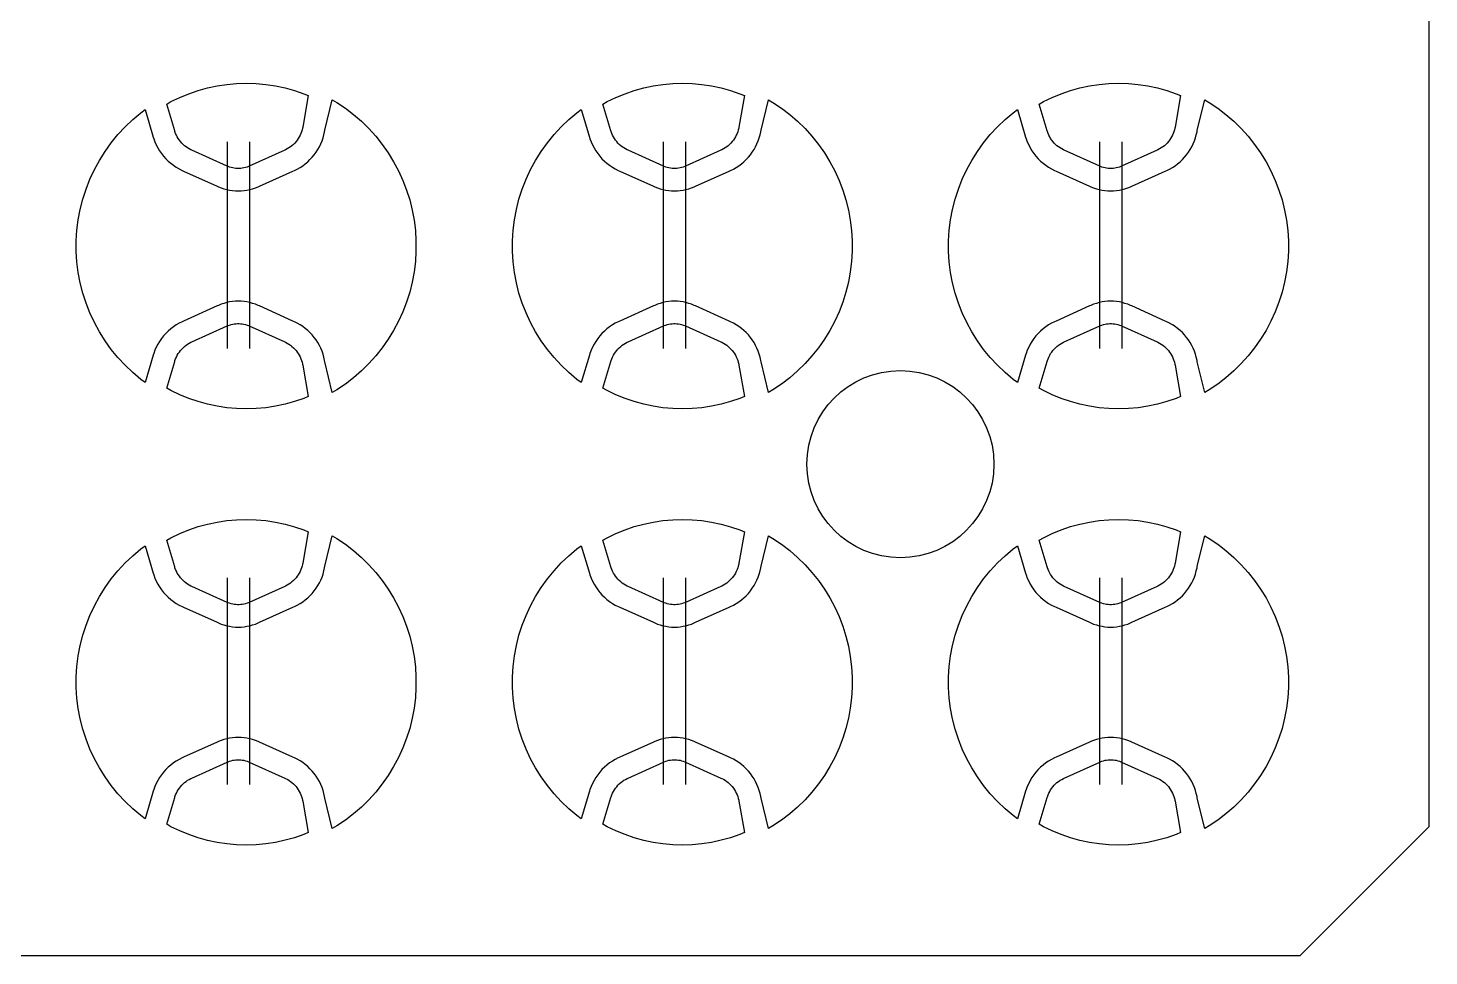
# Model space of a CAD drawing. Extents: x -62630 to 62630, y -41490 to 41490.
# Drawn here: x 0 to 62630, y -41490 to 0 of the extents above; entities that cross this region are included whole.
import ezdxf

# ---------------------------------------------------------------- set-up
doc = ezdxf.new("R2010")
doc.units = 0
doc.layers.add('L0D0_0', color=1, linetype='CONTINUOUS')

msp = doc.modelspace()

# ---------------------------------------------------------------- linework, layer by layer
at = {"layer": 'L0D0_0'}
for points in [[(-60934.996, 41490), (56862.233, 41490), (62630, 35722.233), (62630, -35722.233), (56862.233, -41490), (-60932.879, -41490)], [(8899.999, -5088.9), (8899.999, -14322.561)], [(9899.999, -5088.9), (9899.999, -14322.561)], [(28399.999, -5088.9), (28399.999, -14322.561)], [(29399.999, -5088.9), (29399.999, -14322.561)], [(47899.999, -5088.9), (47899.999, -14322.561)], [(48899.999, -5088.9), (48899.999, -14322.561)], [(8899.999, -24588.9), (8899.999, -33822.561)], [(9899.999, -24588.9), (9899.999, -33822.561)], [(28399.999, -24588.9), (28399.999, -33822.561)], [(29399.999, -24588.9), (29399.999, -33822.561)], [(47899.999, -24588.9), (47899.999, -33822.561)], [(48899.999, -24588.9), (48899.999, -33822.561)]]:
    msp.add_lwpolyline(points, dxfattribs=at)
for points in [[(9363.874, -6284.239), (9291.757, -6279.876), (9220.035, -6271.166), (9148.97, -6258.141), (9078.821, -6240.848), (9009.844, -6219.351), (8942.291, -6193.727), (8909.35, -6178.899), (7324.691, -5465.585), (7285.587, -5447.983), (7209.677, -5408.064), (7136.35, -5363.578), (7065.88, -5314.692), (6998.53, -5261.59), (6934.553, -5204.47), (6874.187, -5143.546), (6817.659, -5079.044), (6765.18, -5011.208), (6716.946, -4940.29), (6673.138, -4866.557), (6633.919, -4790.282), (6599.437, -4711.753), (6569.82, -4631.263), (6557.5, -4590.188), (6199.956, -3398.155), (6390.791, -3291.497), (6784.58, -3101.479), (7189.067, -2935.445), (7602.791, -2793.993), (8024.261, -2677.634), (8451.957, -2586.787), (8884.335, -2521.78), (9319.835, -2482.848), (9756.888, -2470.131), (10193.916, -2483.675), (10629.342, -2523.431), (11061.596, -2589.256), (11489.119, -2680.912), (11910.368, -2798.069), (12323.824, -2940.303), (12525.91, -3023.703), (12280.714, -4428.504), (12273.369, -4470.587), (12253.58, -4553.702), (12228.766, -4635.457), (12199.019, -4715.549), (12164.449, -4793.682), (12125.185, -4869.563), (12081.373, -4942.913), (12033.175, -5013.458), (11980.77, -5080.937), (11924.353, -5145.1), (11864.133, -5205.707), (11800.334, -5262.534), (11733.192, -5315.371), (11662.957, -5364.02), (11589.89, -5408.301), (11514.262, -5448.051), (11475.307, -5465.585), (9890.648, -6178.899), (9857.707, -6193.727), (9790.154, -6219.351), (9721.177, -6240.848), (9651.028, -6258.141), (9579.963, -6271.166), (9508.241, -6279.876), (9436.123, -6284.239)], [(28863.874, -6284.239), (28791.757, -6279.876), (28720.035, -6271.166), (28648.97, -6258.141), (28578.821, -6240.848), (28509.844, -6219.351), (28442.291, -6193.727), (28409.35, -6178.899), (26824.691, -5465.585), (26785.587, -5447.983), (26709.677, -5408.064), (26636.35, -5363.578), (26565.88, -5314.692), (26498.53, -5261.59), (26434.553, -5204.47), (26374.187, -5143.546), (26317.659, -5079.044), (26265.18, -5011.208), (26216.946, -4940.29), (26173.138, -4866.557), (26133.919, -4790.282), (26099.437, -4711.753), (26069.82, -4631.263), (26057.5, -4590.188), (25699.956, -3398.155), (25890.791, -3291.497), (26284.58, -3101.479), (26689.067, -2935.445), (27102.791, -2793.993), (27524.261, -2677.634), (27951.957, -2586.787), (28384.335, -2521.78), (28819.835, -2482.848), (29256.888, -2470.131), (29693.916, -2483.675), (30129.342, -2523.431), (30561.596, -2589.256), (30989.119, -2680.912), (31410.368, -2798.069), (31823.824, -2940.303), (32025.91, -3023.703), (31780.714, -4428.504), (31773.369, -4470.587), (31753.58, -4553.702), (31728.766, -4635.457), (31699.019, -4715.549), (31664.449, -4793.682), (31625.185, -4869.563), (31581.373, -4942.913), (31533.175, -5013.458), (31480.77, -5080.937), (31424.353, -5145.1), (31364.133, -5205.707), (31300.334, -5262.534), (31233.192, -5315.371), (31162.957, -5364.02), (31089.89, -5408.301), (31014.262, -5448.051), (30975.307, -5465.585), (29390.648, -6178.899), (29357.707, -6193.727), (29290.154, -6219.351), (29221.177, -6240.848), (29151.028, -6258.141), (29079.963, -6271.166), (29008.241, -6279.876), (28936.123, -6284.239)], [(48363.874, -6284.239), (48291.757, -6279.876), (48220.035, -6271.166), (48148.97, -6258.141), (48078.821, -6240.848), (48009.844, -6219.351), (47942.291, -6193.727), (47909.35, -6178.899), (46324.691, -5465.585), (46285.587, -5447.983), (46209.677, -5408.064), (46136.35, -5363.578), (46065.88, -5314.692), (45998.53, -5261.59), (45934.553, -5204.47), (45874.187, -5143.546), (45817.659, -5079.044), (45765.18, -5011.208), (45716.946, -4940.29), (45673.138, -4866.557), (45633.919, -4790.282), (45599.437, -4711.753), (45569.82, -4631.263), (45557.5, -4590.188), (45199.956, -3398.155), (45390.791, -3291.497), (45784.58, -3101.479), (46189.067, -2935.445), (46602.791, -2793.993), (47024.261, -2677.634), (47451.957, -2586.787), (47884.335, -2521.78), (48319.835, -2482.848), (48756.888, -2470.131), (49193.916, -2483.675), (49629.342, -2523.431), (50061.596, -2589.256), (50489.119, -2680.912), (50910.368, -2798.069), (51323.824, -2940.303), (51525.91, -3023.703), (51280.714, -4428.504), (51273.369, -4470.587), (51253.58, -4553.702), (51228.766, -4635.457), (51199.019, -4715.549), (51164.449, -4793.682), (51125.185, -4869.563), (51081.373, -4942.913), (51033.175, -5013.458), (50980.77, -5080.937), (50924.353, -5145.1), (50864.133, -5205.707), (50800.334, -5262.534), (50733.192, -5315.371), (50662.957, -5364.02), (50589.89, -5408.301), (50514.262, -5448.051), (50475.307, -5465.585), (48890.648, -6178.899), (48857.707, -6193.727), (48790.154, -6219.351), (48721.177, -6240.848), (48651.028, -6258.141), (48579.963, -6271.166), (48508.241, -6279.876), (48436.123, -6284.239)], [(13602.26, -16293.974), (13271.329, -14932.455), (13260.056, -14862.117), (13229.212, -14723.023), (13190.179, -14586.003), (13143.092, -14451.537), (13088.118, -14320.098), (13025.45, -14192.148), (12955.309, -14068.138), (12877.94, -13948.504), (12793.617, -13833.666), (12702.635, -13724.027), (12605.314, -13619.974), (12501.997, -13521.872), (12393.048, -13430.067), (12278.848, -13344.881), (12159.8, -13266.613), (12036.322, -13195.539), (11908.848, -13131.909), (11843.338, -13103.927), (10341.332, -12427.819), (10282.722, -12400.001), (10162.422, -12351.383), (10039.46, -12309.955), (9914.267, -12275.86), (9787.279, -12249.218), (9658.939, -12230.121), (9529.695, -12218.636), (9399.999, -12214.803), (9270.303, -12218.636), (9141.059, -12230.121), (9012.719, -12249.218), (8885.731, -12275.86), (8760.538, -12309.955), (8637.576, -12351.383), (8517.276, -12400.001), (8458.666, -12427.819), (6956.66, -13103.927), (6887.563, -13133.44), (6753.33, -13200.99), (6623.582, -13276.798), (6498.826, -13360.569), (6379.551, -13451.974), (6266.223, -13550.657), (6159.285, -13656.231), (6059.156, -13768.283), (5966.227, -13886.375), (5880.862, -14010.045), (5803.394, -14138.809), (5734.127, -14272.164), (5673.332, -14409.589), (5621.246, -14550.544), (5599.659, -14622.513), (5230.747, -15852.446), (5040.826, -15711.798), (4679.211, -15407.425), (4337.224, -15081.154), (4016.187, -14734.249), (3717.343, -14368.052), (3441.849, -13983.98), (3190.772, -13583.52), (2965.082, -13168.223), (2765.654, -12739.694), (2593.26, -12299.594), (2448.567, -11849.626), (2332.134, -11391.53), (2244.413, -10927.081), (2185.743, -10458.076), (2156.351, -9986.33), (2156.351, -9513.67), (2185.743, -9041.924), (2244.413, -8572.919), (2332.134, -8108.47), (2448.567, -7650.374), (2593.26, -7200.406), (2765.654, -6760.306), (2965.082, -6331.777), (3190.772, -5916.48), (3441.849, -5516.02), (3717.343, -5131.948), (4016.187, -4765.751), (4337.224, -4418.846), (4679.211, -4092.575), (5040.826, -3788.202), (5230.747, -3647.554), (5599.659, -4877.487), (5621.246, -4949.456), (5673.332, -5090.411), (5734.127, -5227.836), (5803.394, -5361.191), (5880.862, -5489.955), (5966.227, -5613.625), (6059.156, -5731.717), (6159.285, -5843.769), (6266.223, -5949.343), (6379.551, -6048.026), (6498.826, -6139.431), (6623.582, -6223.202), (6753.33, -6299.01), (6887.563, -6366.56), (6956.66, -6396.073), (8458.666, -7072.181), (8517.276, -7099.999), (8637.576, -7148.617), (8760.538, -7190.045), (8885.731, -7224.14), (9012.719, -7250.782), (9141.059, -7269.879), (9270.303, -7281.364), (9399.999, -7285.197), (9529.695, -7281.364), (9658.939, -7269.879), (9787.279, -7250.782), (9914.267, -7224.14), (10039.46, -7190.045), (10162.422, -7148.617), (10282.722, -7099.999), (10341.332, -7072.181), (11843.338, -6396.073), (11908.848, -6368.091), (12036.322, -6304.461), (12159.8, -6233.387), (12278.848, -6155.119), (12393.048, -6069.933), (12501.997, -5978.128), (12605.314, -5880.026), (12702.635, -5775.973), (12793.617, -5666.334), (12877.94, -5551.496), (12955.309, -5431.862), (13025.45, -5307.852), (13088.118, -5179.902), (13143.092, -5048.463), (13190.179, -4913.997), (13229.212, -4776.977), (13260.056, -4637.883), (13271.329, -4567.545), (13602.26, -3206.026), (13802.249, -3323.754), (14187.104, -3583.197), (14555.398, -3865.656), (14905.756, -4170.078), (15236.871, -4495.326), (15547.507, -4840.187), (15836.505, -5203.373), (16102.785, -5583.529), (16345.354, -5979.235), (16563.307, -6389.016), (16755.829, -6811.341), (16922.204, -7244.635), (17061.808, -7687.279), (17174.123, -8137.623), (17258.727, -8593.984), (17315.306, -9054.66), (17343.649, -9517.931), (17343.649, -9982.069), (17315.306, -10445.34), (17258.727, -10906.016), (17174.123, -11362.377), (17061.808, -11812.721), (16922.204, -12255.365), (16755.829, -12688.659), (16563.307, -13110.984), (16345.354, -13520.765), (16102.785, -13916.471), (15836.505, -14296.627), (15547.507, -14659.813), (15236.871, -15004.674), (14905.756, -15329.922), (14555.398, -15634.344), (14187.104, -15916.803), (13802.249, -16176.246)], [(33102.26, -16293.974), (32771.329, -14932.455), (32760.056, -14862.117), (32729.212, -14723.023), (32690.179, -14586.003), (32643.092, -14451.537), (32588.118, -14320.098), (32525.45, -14192.148), (32455.309, -14068.138), (32377.94, -13948.504), (32293.617, -13833.666), (32202.635, -13724.027), (32105.314, -13619.974), (32001.997, -13521.872), (31893.048, -13430.067), (31778.848, -13344.881), (31659.8, -13266.613), (31536.322, -13195.539), (31408.848, -13131.909), (31343.338, -13103.927), (29841.332, -12427.819), (29782.722, -12400.001), (29662.422, -12351.383), (29539.46, -12309.955), (29414.267, -12275.86), (29287.279, -12249.218), (29158.939, -12230.121), (29029.695, -12218.636), (28899.999, -12214.803), (28770.303, -12218.636), (28641.059, -12230.121), (28512.719, -12249.218), (28385.731, -12275.86), (28260.538, -12309.955), (28137.576, -12351.383), (28017.276, -12400.001), (27958.666, -12427.819), (26456.66, -13103.927), (26387.563, -13133.44), (26253.33, -13200.99), (26123.582, -13276.798), (25998.826, -13360.569), (25879.551, -13451.974), (25766.223, -13550.657), (25659.285, -13656.231), (25559.156, -13768.283), (25466.227, -13886.375), (25380.862, -14010.045), (25303.394, -14138.809), (25234.127, -14272.164), (25173.332, -14409.589), (25121.246, -14550.544), (25099.659, -14622.513), (24730.747, -15852.446), (24540.826, -15711.798), (24179.211, -15407.425), (23837.224, -15081.154), (23516.187, -14734.249), (23217.343, -14368.052), (22941.849, -13983.98), (22690.772, -13583.52), (22465.082, -13168.223), (22265.654, -12739.694), (22093.26, -12299.594), (21948.567, -11849.626), (21832.134, -11391.53), (21744.413, -10927.081), (21685.743, -10458.076), (21656.351, -9986.33), (21656.351, -9513.67), (21685.743, -9041.924), (21744.413, -8572.919), (21832.134, -8108.47), (21948.567, -7650.374), (22093.26, -7200.406), (22265.654, -6760.306), (22465.082, -6331.777), (22690.772, -5916.48), (22941.849, -5516.02), (23217.343, -5131.948), (23516.187, -4765.751), (23837.224, -4418.846), (24179.211, -4092.575), (24540.826, -3788.202), (24730.747, -3647.554), (25099.659, -4877.487), (25121.246, -4949.456), (25173.332, -5090.411), (25234.127, -5227.836), (25303.394, -5361.191), (25380.862, -5489.955), (25466.227, -5613.625), (25559.156, -5731.717), (25659.285, -5843.769), (25766.223, -5949.343), (25879.551, -6048.026), (25998.826, -6139.431), (26123.582, -6223.202), (26253.33, -6299.01), (26387.563, -6366.56), (26456.66, -6396.073), (27958.666, -7072.181), (28017.276, -7099.999), (28137.576, -7148.617), (28260.538, -7190.045), (28385.731, -7224.14), (28512.719, -7250.782), (28641.059, -7269.879), (28770.303, -7281.364), (28899.999, -7285.197), (29029.695, -7281.364), (29158.939, -7269.879), (29287.279, -7250.782), (29414.267, -7224.14), (29539.46, -7190.045), (29662.422, -7148.617), (29782.722, -7099.999), (29841.332, -7072.181), (31343.338, -6396.073), (31408.848, -6368.091), (31536.322, -6304.461), (31659.8, -6233.387), (31778.848, -6155.119), (31893.048, -6069.933), (32001.997, -5978.128), (32105.314, -5880.026), (32202.635, -5775.973), (32293.617, -5666.334), (32377.94, -5551.496), (32455.309, -5431.862), (32525.45, -5307.852), (32588.118, -5179.902), (32643.092, -5048.463), (32690.179, -4913.997), (32729.212, -4776.977), (32760.056, -4637.883), (32771.329, -4567.545), (33102.26, -3206.026), (33302.249, -3323.754), (33687.104, -3583.197), (34055.398, -3865.656), (34405.756, -4170.078), (34736.871, -4495.326), (35047.507, -4840.187), (35336.505, -5203.373), (35602.785, -5583.529), (35845.354, -5979.235), (36063.307, -6389.016), (36255.829, -6811.341), (36422.204, -7244.635), (36561.808, -7687.279), (36674.123, -8137.623), (36758.727, -8593.984), (36815.306, -9054.66), (36843.649, -9517.931), (36843.649, -9982.069), (36815.306, -10445.34), (36758.727, -10906.016), (36674.123, -11362.377), (36561.808, -11812.721), (36422.204, -12255.365), (36255.829, -12688.659), (36063.307, -13110.984), (35845.354, -13520.765), (35602.785, -13916.471), (35336.505, -14296.627), (35047.507, -14659.813), (34736.871, -15004.674), (34405.756, -15329.922), (34055.398, -15634.344), (33687.104, -15916.803), (33302.249, -16176.246)], [(52602.26, -16293.974), (52271.329, -14932.455), (52260.056, -14862.117), (52229.212, -14723.023), (52190.179, -14586.003), (52143.092, -14451.537), (52088.118, -14320.098), (52025.45, -14192.148), (51955.309, -14068.138), (51877.94, -13948.504), (51793.617, -13833.666), (51702.635, -13724.027), (51605.314, -13619.974), (51501.997, -13521.872), (51393.048, -13430.067), (51278.848, -13344.881), (51159.8, -13266.613), (51036.322, -13195.539), (50908.848, -13131.909), (50843.338, -13103.927), (49341.332, -12427.819), (49282.722, -12400.001), (49162.422, -12351.383), (49039.46, -12309.955), (48914.267, -12275.86), (48787.279, -12249.218), (48658.939, -12230.121), (48529.695, -12218.636), (48399.999, -12214.803), (48270.303, -12218.636), (48141.059, -12230.121), (48012.719, -12249.218), (47885.731, -12275.86), (47760.538, -12309.955), (47637.576, -12351.383), (47517.276, -12400.001), (47458.666, -12427.819), (45956.66, -13103.927), (45887.563, -13133.44), (45753.33, -13200.99), (45623.582, -13276.798), (45498.826, -13360.569), (45379.551, -13451.974), (45266.223, -13550.657), (45159.285, -13656.231), (45059.156, -13768.283), (44966.227, -13886.375), (44880.862, -14010.045), (44803.394, -14138.809), (44734.127, -14272.164), (44673.332, -14409.589), (44621.246, -14550.544), (44599.659, -14622.513), (44230.747, -15852.446), (44040.826, -15711.798), (43679.211, -15407.425), (43337.224, -15081.154), (43016.187, -14734.249), (42717.343, -14368.052), (42441.849, -13983.98), (42190.772, -13583.52), (41965.082, -13168.223), (41765.654, -12739.694), (41593.26, -12299.594), (41448.567, -11849.626), (41332.134, -11391.53), (41244.413, -10927.081), (41185.743, -10458.076), (41156.351, -9986.33), (41156.351, -9513.67), (41185.743, -9041.924), (41244.413, -8572.919), (41332.134, -8108.47), (41448.567, -7650.374), (41593.26, -7200.406), (41765.654, -6760.306), (41965.082, -6331.777), (42190.772, -5916.48), (42441.849, -5516.02), (42717.343, -5131.948), (43016.187, -4765.751), (43337.224, -4418.846), (43679.211, -4092.575), (44040.826, -3788.202), (44230.747, -3647.554), (44599.659, -4877.487), (44621.246, -4949.456), (44673.332, -5090.411), (44734.127, -5227.836), (44803.394, -5361.191), (44880.862, -5489.955), (44966.227, -5613.625), (45059.156, -5731.717), (45159.285, -5843.769), (45266.223, -5949.343), (45379.551, -6048.026), (45498.826, -6139.431), (45623.582, -6223.202), (45753.33, -6299.01), (45887.563, -6366.56), (45956.66, -6396.073), (47458.666, -7072.181), (47517.276, -7099.999), (47637.576, -7148.617), (47760.538, -7190.045), (47885.731, -7224.14), (48012.719, -7250.782), (48141.059, -7269.879), (48270.303, -7281.364), (48399.999, -7285.197), (48529.695, -7281.364), (48658.939, -7269.879), (48787.279, -7250.782), (48914.267, -7224.14), (49039.46, -7190.045), (49162.422, -7148.617), (49282.722, -7099.999), (49341.332, -7072.181), (50843.338, -6396.073), (50908.848, -6368.091), (51036.322, -6304.461), (51159.8, -6233.387), (51278.848, -6155.119), (51393.048, -6069.933), (51501.997, -5978.128), (51605.314, -5880.026), (51702.635, -5775.973), (51793.617, -5666.334), (51877.94, -5551.496), (51955.309, -5431.862), (52025.45, -5307.852), (52088.118, -5179.902), (52143.092, -5048.463), (52190.179, -4913.997), (52229.212, -4776.977), (52260.056, -4637.883), (52271.329, -4567.545), (52602.26, -3206.026), (52802.249, -3323.754), (53187.104, -3583.197), (53555.398, -3865.656), (53905.756, -4170.078), (54236.871, -4495.326), (54547.507, -4840.187), (54836.505, -5203.373), (55102.785, -5583.529), (55345.354, -5979.235), (55563.307, -6389.016), (55755.829, -6811.341), (55922.204, -7244.635), (56061.808, -7687.279), (56174.123, -8137.623), (56258.727, -8593.984), (56315.306, -9054.66), (56343.649, -9517.931), (56343.649, -9982.069), (56315.306, -10445.34), (56258.727, -10906.016), (56174.123, -11362.377), (56061.808, -11812.721), (55922.204, -12255.365), (55755.829, -12688.659), (55563.307, -13110.984), (55345.354, -13520.765), (55102.785, -13916.471), (54836.505, -14296.627), (54547.507, -14659.813), (54236.871, -15004.674), (53905.756, -15329.922), (53555.398, -15634.344), (53187.104, -15916.803), (52802.249, -16176.246)], [(9756.888, -17029.869), (9319.835, -17017.152), (8884.335, -16978.22), (8451.957, -16913.213), (8024.261, -16822.366), (7602.791, -16706.007), (7189.067, -16564.555), (6784.58, -16398.521), (6390.791, -16208.503), (6199.956, -16101.845), (6557.5, -14909.812), (6569.82, -14868.737), (6599.437, -14788.247), (6633.919, -14709.718), (6673.138, -14633.443), (6716.946, -14559.71), (6765.18, -14488.792), (6817.659, -14420.956), (6874.187, -14356.454), (6934.553, -14295.53), (6998.53, -14238.41), (7065.88, -14185.308), (7136.35, -14136.422), (7209.677, -14091.936), (7285.587, -14052.017), (7324.691, -14034.415), (8909.35, -13321.101), (8942.291, -13306.273), (9009.844, -13280.649), (9078.821, -13259.152), (9148.97, -13241.859), (9220.035, -13228.834), (9291.757, -13220.124), (9363.874, -13215.761), (9436.123, -13215.761), (9508.241, -13220.124), (9579.963, -13228.834), (9651.028, -13241.859), (9721.177, -13259.152), (9790.154, -13280.649), (9857.707, -13306.273), (9890.648, -13321.101), (11475.307, -14034.415), (11514.262, -14051.949), (11589.89, -14091.699), (11662.957, -14135.98), (11733.192, -14184.629), (11800.334, -14237.466), (11864.133, -14294.293), (11924.353, -14354.9), (11980.77, -14419.063), (12033.175, -14486.542), (12081.373, -14557.087), (12125.185, -14630.437), (12164.449, -14706.318), (12199.019, -14784.451), (12228.766, -14864.543), (12253.58, -14946.298), (12273.369, -15029.413), (12280.714, -15071.496), (12525.91, -16476.297), (12323.824, -16559.697), (11910.368, -16701.931), (11489.119, -16819.088), (11061.596, -16910.744), (10629.342, -16976.569), (10193.916, -17016.325)], [(29256.888, -17029.869), (28819.835, -17017.152), (28384.335, -16978.22), (27951.957, -16913.213), (27524.261, -16822.366), (27102.791, -16706.007), (26689.067, -16564.555), (26284.58, -16398.521), (25890.791, -16208.503), (25699.956, -16101.845), (26057.5, -14909.812), (26069.82, -14868.737), (26099.437, -14788.247), (26133.919, -14709.718), (26173.138, -14633.443), (26216.946, -14559.71), (26265.18, -14488.792), (26317.659, -14420.956), (26374.187, -14356.454), (26434.553, -14295.53), (26498.53, -14238.41), (26565.88, -14185.308), (26636.35, -14136.422), (26709.677, -14091.936), (26785.587, -14052.017), (26824.691, -14034.415), (28409.35, -13321.101), (28442.291, -13306.273), (28509.844, -13280.649), (28578.821, -13259.152), (28648.97, -13241.859), (28720.035, -13228.834), (28791.757, -13220.124), (28863.874, -13215.761), (28936.123, -13215.761), (29008.241, -13220.124), (29079.963, -13228.834), (29151.028, -13241.859), (29221.177, -13259.152), (29290.154, -13280.649), (29357.707, -13306.273), (29390.648, -13321.101), (30975.307, -14034.415), (31014.262, -14051.949), (31089.89, -14091.699), (31162.957, -14135.98), (31233.192, -14184.629), (31300.334, -14237.466), (31364.133, -14294.293), (31424.353, -14354.9), (31480.77, -14419.063), (31533.175, -14486.542), (31581.373, -14557.087), (31625.185, -14630.437), (31664.449, -14706.318), (31699.019, -14784.451), (31728.766, -14864.543), (31753.58, -14946.298), (31773.369, -15029.413), (31780.714, -15071.496), (32025.91, -16476.297), (31823.824, -16559.697), (31410.368, -16701.931), (30989.119, -16819.088), (30561.596, -16910.744), (30129.342, -16976.569), (29693.916, -17016.325)], [(48756.888, -17029.869), (48319.835, -17017.152), (47884.335, -16978.22), (47451.957, -16913.213), (47024.261, -16822.366), (46602.791, -16706.007), (46189.067, -16564.555), (45784.58, -16398.521), (45390.791, -16208.503), (45199.956, -16101.845), (45557.5, -14909.812), (45569.82, -14868.737), (45599.437, -14788.247), (45633.919, -14709.718), (45673.138, -14633.443), (45716.946, -14559.71), (45765.18, -14488.792), (45817.659, -14420.956), (45874.187, -14356.454), (45934.553, -14295.53), (45998.53, -14238.41), (46065.88, -14185.308), (46136.35, -14136.422), (46209.677, -14091.936), (46285.587, -14052.017), (46324.691, -14034.415), (47909.35, -13321.101), (47942.291, -13306.273), (48009.844, -13280.649), (48078.821, -13259.152), (48148.97, -13241.859), (48220.035, -13228.834), (48291.757, -13220.124), (48363.874, -13215.761), (48436.123, -13215.761), (48508.241, -13220.124), (48579.963, -13228.834), (48651.028, -13241.859), (48721.177, -13259.152), (48790.154, -13280.649), (48857.707, -13306.273), (48890.648, -13321.101), (50475.307, -14034.415), (50514.262, -14051.949), (50589.89, -14091.699), (50662.957, -14135.98), (50733.192, -14184.629), (50800.334, -14237.466), (50864.133, -14294.293), (50924.353, -14354.9), (50980.77, -14419.063), (51033.175, -14486.542), (51081.373, -14557.087), (51125.185, -14630.437), (51164.449, -14706.318), (51199.019, -14784.451), (51228.766, -14864.543), (51253.58, -14946.298), (51273.369, -15029.413), (51280.714, -15071.496), (51525.91, -16476.297), (51323.824, -16559.697), (50910.368, -16701.931), (50489.119, -16819.088), (50061.596, -16910.744), (49629.342, -16976.569), (49193.916, -17016.325)], [(9363.874, -25784.239), (9291.757, -25779.876), (9220.035, -25771.166), (9148.97, -25758.141), (9078.821, -25740.848), (9009.844, -25719.351), (8942.291, -25693.727), (8909.35, -25678.899), (7324.691, -24965.585), (7285.587, -24947.983), (7209.677, -24908.064), (7136.35, -24863.578), (7065.88, -24814.692), (6998.53, -24761.59), (6934.553, -24704.47), (6874.187, -24643.546), (6817.659, -24579.044), (6765.18, -24511.208), (6716.946, -24440.29), (6673.138, -24366.557), (6633.919, -24290.282), (6599.437, -24211.753), (6569.82, -24131.263), (6557.5, -24090.188), (6199.956, -22898.155), (6390.791, -22791.497), (6784.58, -22601.479), (7189.067, -22435.445), (7602.791, -22293.993), (8024.261, -22177.634), (8451.957, -22086.787), (8884.335, -22021.78), (9319.835, -21982.848), (9756.888, -21970.131), (10193.916, -21983.675), (10629.342, -22023.431), (11061.596, -22089.256), (11489.119, -22180.912), (11910.368, -22298.069), (12323.824, -22440.303), (12525.91, -22523.703), (12280.714, -23928.504), (12273.369, -23970.587), (12253.58, -24053.702), (12228.766, -24135.457), (12199.019, -24215.549), (12164.449, -24293.682), (12125.185, -24369.563), (12081.373, -24442.913), (12033.175, -24513.458), (11980.77, -24580.937), (11924.353, -24645.1), (11864.133, -24705.707), (11800.334, -24762.534), (11733.192, -24815.371), (11662.957, -24864.02), (11589.89, -24908.301), (11514.262, -24948.051), (11475.307, -24965.585), (9890.648, -25678.899), (9857.707, -25693.727), (9790.154, -25719.351), (9721.177, -25740.848), (9651.028, -25758.141), (9579.963, -25771.166), (9508.241, -25779.876), (9436.123, -25784.239)], [(28863.874, -25784.239), (28791.757, -25779.876), (28720.035, -25771.166), (28648.97, -25758.141), (28578.821, -25740.848), (28509.844, -25719.351), (28442.291, -25693.727), (28409.35, -25678.899), (26824.691, -24965.585), (26785.587, -24947.983), (26709.677, -24908.064), (26636.35, -24863.578), (26565.88, -24814.692), (26498.53, -24761.59), (26434.553, -24704.47), (26374.187, -24643.546), (26317.659, -24579.044), (26265.18, -24511.208), (26216.946, -24440.29), (26173.138, -24366.557), (26133.919, -24290.282), (26099.437, -24211.753), (26069.82, -24131.263), (26057.5, -24090.188), (25699.956, -22898.155), (25890.791, -22791.497), (26284.58, -22601.479), (26689.067, -22435.445), (27102.791, -22293.993), (27524.261, -22177.634), (27951.957, -22086.787), (28384.335, -22021.78), (28819.835, -21982.848), (29256.888, -21970.131), (29693.916, -21983.675), (30129.342, -22023.431), (30561.596, -22089.256), (30989.119, -22180.912), (31410.368, -22298.069), (31823.824, -22440.303), (32025.91, -22523.703), (31780.714, -23928.504), (31773.369, -23970.587), (31753.58, -24053.702), (31728.766, -24135.457), (31699.019, -24215.549), (31664.449, -24293.682), (31625.185, -24369.563), (31581.373, -24442.913), (31533.175, -24513.458), (31480.77, -24580.937), (31424.353, -24645.1), (31364.133, -24705.707), (31300.334, -24762.534), (31233.192, -24815.371), (31162.957, -24864.02), (31089.89, -24908.301), (31014.262, -24948.051), (30975.307, -24965.585), (29390.648, -25678.899), (29357.707, -25693.727), (29290.154, -25719.351), (29221.177, -25740.848), (29151.028, -25758.141), (29079.963, -25771.166), (29008.241, -25779.876), (28936.123, -25784.239)], [(48363.874, -25784.239), (48291.757, -25779.876), (48220.035, -25771.166), (48148.97, -25758.141), (48078.821, -25740.848), (48009.844, -25719.351), (47942.291, -25693.727), (47909.35, -25678.899), (46324.691, -24965.585), (46285.587, -24947.983), (46209.677, -24908.064), (46136.35, -24863.578), (46065.88, -24814.692), (45998.53, -24761.59), (45934.553, -24704.47), (45874.187, -24643.546), (45817.659, -24579.044), (45765.18, -24511.208), (45716.946, -24440.29), (45673.138, -24366.557), (45633.919, -24290.282), (45599.437, -24211.753), (45569.82, -24131.263), (45557.5, -24090.188), (45199.956, -22898.155), (45390.791, -22791.497), (45784.58, -22601.479), (46189.067, -22435.445), (46602.791, -22293.993), (47024.261, -22177.634), (47451.957, -22086.787), (47884.335, -22021.78), (48319.835, -21982.848), (48756.888, -21970.131), (49193.916, -21983.675), (49629.342, -22023.431), (50061.596, -22089.256), (50489.119, -22180.912), (50910.368, -22298.069), (51323.824, -22440.303), (51525.91, -22523.703), (51280.714, -23928.504), (51273.369, -23970.587), (51253.58, -24053.702), (51228.766, -24135.457), (51199.019, -24215.549), (51164.449, -24293.682), (51125.185, -24369.563), (51081.373, -24442.913), (51033.175, -24513.458), (50980.77, -24580.937), (50924.353, -24645.1), (50864.133, -24705.707), (50800.334, -24762.534), (50733.192, -24815.371), (50662.957, -24864.02), (50589.89, -24908.301), (50514.262, -24948.051), (50475.307, -24965.585), (48890.648, -25678.899), (48857.707, -25693.727), (48790.154, -25719.351), (48721.177, -25740.848), (48651.028, -25758.141), (48579.963, -25771.166), (48508.241, -25779.876), (48436.123, -25784.239)], [(13602.26, -35793.974), (13271.329, -34432.455), (13260.056, -34362.117), (13229.212, -34223.023), (13190.179, -34086.003), (13143.092, -33951.537), (13088.118, -33820.098), (13025.45, -33692.148), (12955.309, -33568.138), (12877.94, -33448.504), (12793.617, -33333.666), (12702.635, -33224.027), (12605.314, -33119.974), (12501.997, -33021.872), (12393.048, -32930.067), (12278.848, -32844.881), (12159.8, -32766.613), (12036.322, -32695.539), (11908.848, -32631.909), (11843.338, -32603.927), (10341.332, -31927.819), (10282.722, -31900.001), (10162.422, -31851.383), (10039.46, -31809.955), (9914.267, -31775.86), (9787.279, -31749.218), (9658.939, -31730.121), (9529.695, -31718.636), (9399.999, -31714.803), (9270.303, -31718.636), (9141.059, -31730.121), (9012.719, -31749.218), (8885.731, -31775.86), (8760.538, -31809.955), (8637.576, -31851.383), (8517.276, -31900.001), (8458.666, -31927.819), (6956.66, -32603.927), (6887.563, -32633.44), (6753.33, -32700.99), (6623.582, -32776.798), (6498.826, -32860.569), (6379.551, -32951.974), (6266.223, -33050.657), (6159.285, -33156.231), (6059.156, -33268.283), (5966.227, -33386.375), (5880.862, -33510.045), (5803.394, -33638.809), (5734.127, -33772.164), (5673.332, -33909.589), (5621.246, -34050.544), (5599.659, -34122.513), (5230.747, -35352.446), (5040.826, -35211.798), (4679.211, -34907.425), (4337.224, -34581.154), (4016.187, -34234.249), (3717.343, -33868.052), (3441.849, -33483.98), (3190.772, -33083.52), (2965.082, -32668.223), (2765.654, -32239.694), (2593.26, -31799.594), (2448.567, -31349.626), (2332.134, -30891.53), (2244.413, -30427.081), (2185.743, -29958.076), (2156.351, -29486.33), (2156.351, -29013.67), (2185.743, -28541.924), (2244.413, -28072.919), (2332.134, -27608.47), (2448.567, -27150.374), (2593.26, -26700.406), (2765.654, -26260.306), (2965.082, -25831.777), (3190.772, -25416.48), (3441.849, -25016.02), (3717.343, -24631.948), (4016.187, -24265.751), (4337.224, -23918.846), (4679.211, -23592.575), (5040.826, -23288.202), (5230.747, -23147.554), (5599.659, -24377.487), (5621.246, -24449.456), (5673.332, -24590.411), (5734.127, -24727.836), (5803.394, -24861.191), (5880.862, -24989.955), (5966.227, -25113.625), (6059.156, -25231.717), (6159.285, -25343.769), (6266.223, -25449.343), (6379.551, -25548.026), (6498.826, -25639.431), (6623.582, -25723.202), (6753.33, -25799.01), (6887.563, -25866.56), (6956.66, -25896.073), (8458.666, -26572.181), (8517.276, -26599.999), (8637.576, -26648.617), (8760.538, -26690.045), (8885.731, -26724.14), (9012.719, -26750.782), (9141.059, -26769.879), (9270.303, -26781.364), (9399.999, -26785.197), (9529.695, -26781.364), (9658.939, -26769.879), (9787.279, -26750.782), (9914.267, -26724.14), (10039.46, -26690.045), (10162.422, -26648.617), (10282.722, -26599.999), (10341.332, -26572.181), (11843.338, -25896.073), (11908.848, -25868.091), (12036.322, -25804.461), (12159.8, -25733.387), (12278.848, -25655.119), (12393.048, -25569.933), (12501.997, -25478.128), (12605.314, -25380.026), (12702.635, -25275.973), (12793.617, -25166.334), (12877.94, -25051.496), (12955.309, -24931.862), (13025.45, -24807.852), (13088.118, -24679.902), (13143.092, -24548.463), (13190.179, -24413.997), (13229.212, -24276.977), (13260.056, -24137.883), (13271.329, -24067.545), (13602.26, -22706.026), (13802.249, -22823.754), (14187.104, -23083.197), (14555.398, -23365.656), (14905.756, -23670.078), (15236.871, -23995.326), (15547.507, -24340.187), (15836.505, -24703.373), (16102.785, -25083.529), (16345.354, -25479.235), (16563.307, -25889.016), (16755.829, -26311.341), (16922.204, -26744.635), (17061.808, -27187.279), (17174.123, -27637.623), (17258.727, -28093.984), (17315.306, -28554.66), (17343.649, -29017.931), (17343.649, -29482.069), (17315.306, -29945.34), (17258.727, -30406.016), (17174.123, -30862.377), (17061.808, -31312.721), (16922.204, -31755.365), (16755.829, -32188.659), (16563.307, -32610.984), (16345.354, -33020.765), (16102.785, -33416.471), (15836.505, -33796.627), (15547.507, -34159.813), (15236.871, -34504.674), (14905.756, -34829.922), (14555.398, -35134.344), (14187.104, -35416.803), (13802.249, -35676.246)], [(33102.26, -35793.974), (32771.329, -34432.455), (32760.056, -34362.117), (32729.212, -34223.023), (32690.179, -34086.003), (32643.092, -33951.537), (32588.118, -33820.098), (32525.45, -33692.148), (32455.309, -33568.138), (32377.94, -33448.504), (32293.617, -33333.666), (32202.635, -33224.027), (32105.314, -33119.974), (32001.997, -33021.872), (31893.048, -32930.067), (31778.848, -32844.881), (31659.8, -32766.613), (31536.322, -32695.539), (31408.848, -32631.909), (31343.338, -32603.927), (29841.332, -31927.819), (29782.722, -31900.001), (29662.422, -31851.383), (29539.46, -31809.955), (29414.267, -31775.86), (29287.279, -31749.218), (29158.939, -31730.121), (29029.695, -31718.636), (28899.999, -31714.803), (28770.303, -31718.636), (28641.059, -31730.121), (28512.719, -31749.218), (28385.731, -31775.86), (28260.538, -31809.955), (28137.576, -31851.383), (28017.276, -31900.001), (27958.666, -31927.819), (26456.66, -32603.927), (26387.563, -32633.44), (26253.33, -32700.99), (26123.582, -32776.798), (25998.826, -32860.569), (25879.551, -32951.974), (25766.223, -33050.657), (25659.285, -33156.231), (25559.156, -33268.283), (25466.227, -33386.375), (25380.862, -33510.045), (25303.394, -33638.809), (25234.127, -33772.164), (25173.332, -33909.589), (25121.246, -34050.544), (25099.659, -34122.513), (24730.747, -35352.446), (24540.826, -35211.798), (24179.211, -34907.425), (23837.224, -34581.154), (23516.187, -34234.249), (23217.343, -33868.052), (22941.849, -33483.98), (22690.772, -33083.52), (22465.082, -32668.223), (22265.654, -32239.694), (22093.26, -31799.594), (21948.567, -31349.626), (21832.134, -30891.53), (21744.413, -30427.081), (21685.743, -29958.076), (21656.351, -29486.33), (21656.351, -29013.67), (21685.743, -28541.924), (21744.413, -28072.919), (21832.134, -27608.47), (21948.567, -27150.374), (22093.26, -26700.406), (22265.654, -26260.306), (22465.082, -25831.777), (22690.772, -25416.48), (22941.849, -25016.02), (23217.343, -24631.948), (23516.187, -24265.751), (23837.224, -23918.846), (24179.211, -23592.575), (24540.826, -23288.202), (24730.747, -23147.554), (25099.659, -24377.487), (25121.246, -24449.456), (25173.332, -24590.411), (25234.127, -24727.836), (25303.394, -24861.191), (25380.862, -24989.955), (25466.227, -25113.625), (25559.156, -25231.717), (25659.285, -25343.769), (25766.223, -25449.343), (25879.551, -25548.026), (25998.826, -25639.431), (26123.582, -25723.202), (26253.33, -25799.01), (26387.563, -25866.56), (26456.66, -25896.073), (27958.666, -26572.181), (28017.276, -26599.999), (28137.576, -26648.617), (28260.538, -26690.045), (28385.731, -26724.14), (28512.719, -26750.782), (28641.059, -26769.879), (28770.303, -26781.364), (28899.999, -26785.197), (29029.695, -26781.364), (29158.939, -26769.879), (29287.279, -26750.782), (29414.267, -26724.14), (29539.46, -26690.045), (29662.422, -26648.617), (29782.722, -26599.999), (29841.332, -26572.181), (31343.338, -25896.073), (31408.848, -25868.091), (31536.322, -25804.461), (31659.8, -25733.387), (31778.848, -25655.119), (31893.048, -25569.933), (32001.997, -25478.128), (32105.314, -25380.026), (32202.635, -25275.973), (32293.617, -25166.334), (32377.94, -25051.496), (32455.309, -24931.862), (32525.45, -24807.852), (32588.118, -24679.902), (32643.092, -24548.463), (32690.179, -24413.997), (32729.212, -24276.977), (32760.056, -24137.883), (32771.329, -24067.545), (33102.26, -22706.026), (33302.249, -22823.754), (33687.104, -23083.197), (34055.398, -23365.656), (34405.756, -23670.078), (34736.871, -23995.326), (35047.507, -24340.187), (35336.505, -24703.373), (35602.785, -25083.529), (35845.354, -25479.235), (36063.307, -25889.016), (36255.829, -26311.341), (36422.204, -26744.635), (36561.808, -27187.279), (36674.123, -27637.623), (36758.727, -28093.984), (36815.306, -28554.66), (36843.649, -29017.931), (36843.649, -29482.069), (36815.306, -29945.34), (36758.727, -30406.016), (36674.123, -30862.377), (36561.808, -31312.721), (36422.204, -31755.365), (36255.829, -32188.659), (36063.307, -32610.984), (35845.354, -33020.765), (35602.785, -33416.471), (35336.505, -33796.627), (35047.507, -34159.813), (34736.871, -34504.674), (34405.756, -34829.922), (34055.398, -35134.344), (33687.104, -35416.803), (33302.249, -35676.246)], [(52602.26, -35793.974), (52271.329, -34432.455), (52260.056, -34362.117), (52229.212, -34223.023), (52190.179, -34086.003), (52143.092, -33951.537), (52088.118, -33820.098), (52025.45, -33692.148), (51955.309, -33568.138), (51877.94, -33448.504), (51793.617, -33333.666), (51702.635, -33224.027), (51605.314, -33119.974), (51501.997, -33021.872), (51393.048, -32930.067), (51278.848, -32844.881), (51159.8, -32766.613), (51036.322, -32695.539), (50908.848, -32631.909), (50843.338, -32603.927), (49341.332, -31927.819), (49282.722, -31900.001), (49162.422, -31851.383), (49039.46, -31809.955), (48914.267, -31775.86), (48787.279, -31749.218), (48658.939, -31730.121), (48529.695, -31718.636), (48399.999, -31714.803), (48270.303, -31718.636), (48141.059, -31730.121), (48012.719, -31749.218), (47885.731, -31775.86), (47760.538, -31809.955), (47637.576, -31851.383), (47517.276, -31900.001), (47458.666, -31927.819), (45956.66, -32603.927), (45887.563, -32633.44), (45753.33, -32700.99), (45623.582, -32776.798), (45498.826, -32860.569), (45379.551, -32951.974), (45266.223, -33050.657), (45159.285, -33156.231), (45059.156, -33268.283), (44966.227, -33386.375), (44880.862, -33510.045), (44803.394, -33638.809), (44734.127, -33772.164), (44673.332, -33909.589), (44621.246, -34050.544), (44599.659, -34122.513), (44230.747, -35352.446), (44040.826, -35211.798), (43679.211, -34907.425), (43337.224, -34581.154), (43016.187, -34234.249), (42717.343, -33868.052), (42441.849, -33483.98), (42190.772, -33083.52), (41965.082, -32668.223), (41765.654, -32239.694), (41593.26, -31799.594), (41448.567, -31349.626), (41332.134, -30891.53), (41244.413, -30427.081), (41185.743, -29958.076), (41156.351, -29486.33), (41156.351, -29013.67), (41185.743, -28541.924), (41244.413, -28072.919), (41332.134, -27608.47), (41448.567, -27150.374), (41593.26, -26700.406), (41765.654, -26260.306), (41965.082, -25831.777), (42190.772, -25416.48), (42441.849, -25016.02), (42717.343, -24631.948), (43016.187, -24265.751), (43337.224, -23918.846), (43679.211, -23592.575), (44040.826, -23288.202), (44230.747, -23147.554), (44599.659, -24377.487), (44621.246, -24449.456), (44673.332, -24590.411), (44734.127, -24727.836), (44803.394, -24861.191), (44880.862, -24989.955), (44966.227, -25113.625), (45059.156, -25231.717), (45159.285, -25343.769), (45266.223, -25449.343), (45379.551, -25548.026), (45498.826, -25639.431), (45623.582, -25723.202), (45753.33, -25799.01), (45887.563, -25866.56), (45956.66, -25896.073), (47458.666, -26572.181), (47517.276, -26599.999), (47637.576, -26648.617), (47760.538, -26690.045), (47885.731, -26724.14), (48012.719, -26750.782), (48141.059, -26769.879), (48270.303, -26781.364), (48399.999, -26785.197), (48529.695, -26781.364), (48658.939, -26769.879), (48787.279, -26750.782), (48914.267, -26724.14), (49039.46, -26690.045), (49162.422, -26648.617), (49282.722, -26599.999), (49341.332, -26572.181), (50843.338, -25896.073), (50908.848, -25868.091), (51036.322, -25804.461), (51159.8, -25733.387), (51278.848, -25655.119), (51393.048, -25569.933), (51501.997, -25478.128), (51605.314, -25380.026), (51702.635, -25275.973), (51793.617, -25166.334), (51877.94, -25051.496), (51955.309, -24931.862), (52025.45, -24807.852), (52088.118, -24679.902), (52143.092, -24548.463), (52190.179, -24413.997), (52229.212, -24276.977), (52260.056, -24137.883), (52271.329, -24067.545), (52602.26, -22706.026), (52802.249, -22823.754), (53187.104, -23083.197), (53555.398, -23365.656), (53905.756, -23670.078), (54236.871, -23995.326), (54547.507, -24340.187), (54836.505, -24703.373), (55102.785, -25083.529), (55345.354, -25479.235), (55563.307, -25889.016), (55755.829, -26311.341), (55922.204, -26744.635), (56061.808, -27187.279), (56174.123, -27637.623), (56258.727, -28093.984), (56315.306, -28554.66), (56343.649, -29017.931), (56343.649, -29482.069), (56315.306, -29945.34), (56258.727, -30406.016), (56174.123, -30862.377), (56061.808, -31312.721), (55922.204, -31755.365), (55755.829, -32188.659), (55563.307, -32610.984), (55345.354, -33020.765), (55102.785, -33416.471), (54836.505, -33796.627), (54547.507, -34159.813), (54236.871, -34504.674), (53905.756, -34829.922), (53555.398, -35134.344), (53187.104, -35416.803), (52802.249, -35676.246)], [(9756.888, -36529.869), (9319.835, -36517.152), (8884.335, -36478.22), (8451.957, -36413.213), (8024.261, -36322.366), (7602.791, -36206.007), (7189.067, -36064.555), (6784.58, -35898.521), (6390.791, -35708.503), (6199.956, -35601.845), (6557.5, -34409.812), (6569.82, -34368.737), (6599.437, -34288.247), (6633.919, -34209.718), (6673.138, -34133.443), (6716.946, -34059.71), (6765.18, -33988.792), (6817.659, -33920.956), (6874.187, -33856.454), (6934.553, -33795.53), (6998.53, -33738.41), (7065.88, -33685.308), (7136.35, -33636.422), (7209.677, -33591.936), (7285.587, -33552.017), (7324.691, -33534.415), (8909.35, -32821.101), (8942.291, -32806.273), (9009.844, -32780.649), (9078.821, -32759.152), (9148.97, -32741.859), (9220.035, -32728.834), (9291.757, -32720.124), (9363.874, -32715.761), (9436.123, -32715.761), (9508.241, -32720.124), (9579.963, -32728.834), (9651.028, -32741.859), (9721.177, -32759.152), (9790.154, -32780.649), (9857.707, -32806.273), (9890.648, -32821.101), (11475.307, -33534.415), (11514.262, -33551.949), (11589.89, -33591.699), (11662.957, -33635.98), (11733.192, -33684.629), (11800.334, -33737.466), (11864.133, -33794.293), (11924.353, -33854.9), (11980.77, -33919.063), (12033.175, -33986.542), (12081.373, -34057.087), (12125.185, -34130.437), (12164.449, -34206.318), (12199.019, -34284.451), (12228.766, -34364.543), (12253.58, -34446.298), (12273.369, -34529.413), (12280.714, -34571.496), (12525.91, -35976.297), (12323.824, -36059.697), (11910.368, -36201.931), (11489.119, -36319.088), (11061.596, -36410.744), (10629.342, -36476.569), (10193.916, -36516.325)], [(29256.888, -36529.869), (28819.835, -36517.152), (28384.335, -36478.22), (27951.957, -36413.213), (27524.261, -36322.366), (27102.791, -36206.007), (26689.067, -36064.555), (26284.58, -35898.521), (25890.791, -35708.503), (25699.956, -35601.845), (26057.5, -34409.812), (26069.82, -34368.737), (26099.437, -34288.247), (26133.919, -34209.718), (26173.138, -34133.443), (26216.946, -34059.71), (26265.18, -33988.792), (26317.659, -33920.956), (26374.187, -33856.454), (26434.553, -33795.53), (26498.53, -33738.41), (26565.88, -33685.308), (26636.35, -33636.422), (26709.677, -33591.936), (26785.587, -33552.017), (26824.691, -33534.415), (28409.35, -32821.101), (28442.291, -32806.273), (28509.844, -32780.649), (28578.821, -32759.152), (28648.97, -32741.859), (28720.035, -32728.834), (28791.757, -32720.124), (28863.874, -32715.761), (28936.123, -32715.761), (29008.241, -32720.124), (29079.963, -32728.834), (29151.028, -32741.859), (29221.177, -32759.152), (29290.154, -32780.649), (29357.707, -32806.273), (29390.648, -32821.101), (30975.307, -33534.415), (31014.262, -33551.949), (31089.89, -33591.699), (31162.957, -33635.98), (31233.192, -33684.629), (31300.334, -33737.466), (31364.133, -33794.293), (31424.353, -33854.9), (31480.77, -33919.063), (31533.175, -33986.542), (31581.373, -34057.087), (31625.185, -34130.437), (31664.449, -34206.318), (31699.019, -34284.451), (31728.766, -34364.543), (31753.58, -34446.298), (31773.369, -34529.413), (31780.714, -34571.496), (32025.91, -35976.297), (31823.824, -36059.697), (31410.368, -36201.931), (30989.119, -36319.088), (30561.596, -36410.744), (30129.342, -36476.569), (29693.916, -36516.325)], [(48756.888, -36529.869), (48319.835, -36517.152), (47884.335, -36478.22), (47451.957, -36413.213), (47024.261, -36322.366), (46602.791, -36206.007), (46189.067, -36064.555), (45784.58, -35898.521), (45390.791, -35708.503), (45199.956, -35601.845), (45557.5, -34409.812), (45569.82, -34368.737), (45599.437, -34288.247), (45633.919, -34209.718), (45673.138, -34133.443), (45716.946, -34059.71), (45765.18, -33988.792), (45817.659, -33920.956), (45874.187, -33856.454), (45934.553, -33795.53), (45998.53, -33738.41), (46065.88, -33685.308), (46136.35, -33636.422), (46209.677, -33591.936), (46285.587, -33552.017), (46324.691, -33534.415), (47909.35, -32821.101), (47942.291, -32806.273), (48009.844, -32780.649), (48078.821, -32759.152), (48148.97, -32741.859), (48220.035, -32728.834), (48291.757, -32720.124), (48363.874, -32715.761), (48436.123, -32715.761), (48508.241, -32720.124), (48579.963, -32728.834), (48651.028, -32741.859), (48721.177, -32759.152), (48790.154, -32780.649), (48857.707, -32806.273), (48890.648, -32821.101), (50475.307, -33534.415), (50514.262, -33551.949), (50589.89, -33591.699), (50662.957, -33635.98), (50733.192, -33684.629), (50800.334, -33737.466), (50864.133, -33794.293), (50924.353, -33854.9), (50980.77, -33919.063), (51033.175, -33986.542), (51081.373, -34057.087), (51125.185, -34130.437), (51164.449, -34206.318), (51199.019, -34284.451), (51228.766, -34364.543), (51253.58, -34446.298), (51273.369, -34529.413), (51280.714, -34571.496), (51525.91, -35976.297), (51323.824, -36059.697), (50910.368, -36201.931), (50489.119, -36319.088), (50061.596, -36410.744), (49629.342, -36476.569), (49193.916, -36516.325)]]:
    msp.add_lwpolyline(points, close=True, dxfattribs=at)
msp.add_circle((39000, -19500), 4182.231, dxfattribs=at)

doc.saveas('drawing.dxf')
